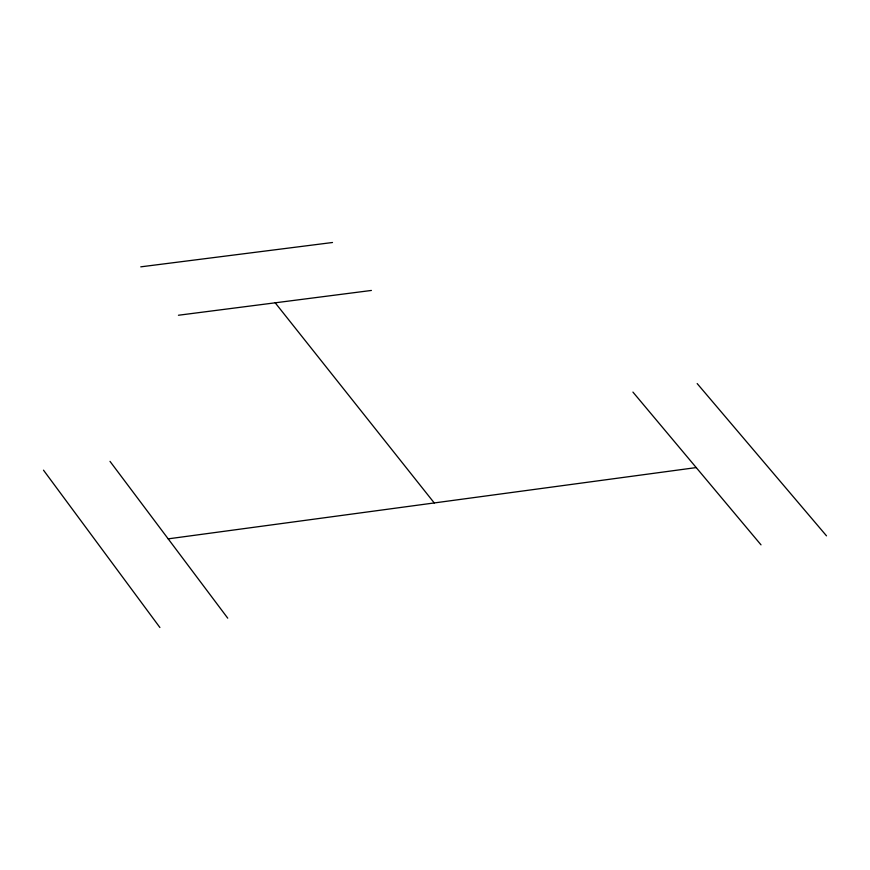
<?xml version="1.0" encoding="UTF-8"?>
<svg xmlns="http://www.w3.org/2000/svg" width="870" height="870" viewBox="0 0 870 870"><rect width="100%" height="100%" fill="white"/><g stroke="black" fill="none" stroke-linecap="round" stroke-linejoin="round"><path stroke-width="1.3" d="M168.182 538.856L696.228 467.581M178.437 315.244L371.403 290.449M140.766 266.84L332.503 242.502M697.174 383.572L826.5 535.844M632.925 392.087L761.011 544.848M275.192 302.803L434.25 502.947M110.001 461.361L227.733 618.168M43.5 470.17L159.895 627.498"/></g></svg>
